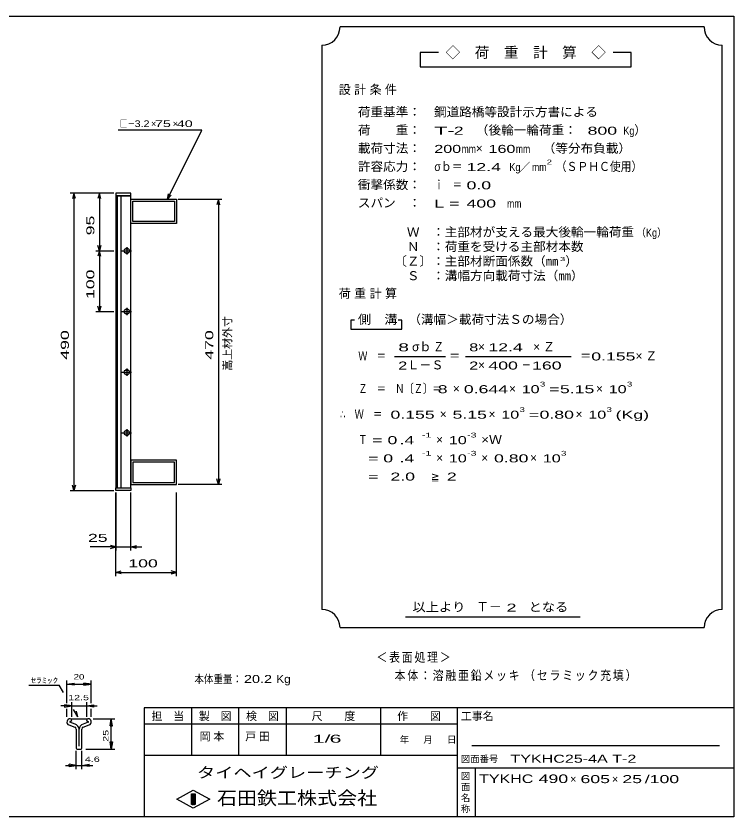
# Model space of a CAD drawing. Units: millimetres, scale not verified. Extents: x -1092 to 1042, y -770 to 629.
# Drawn here: x -142 to 1042, y -691 to 629 of the extents above; entities that cross this region are included whole.
import ezdxf
from ezdxf.enums import TextEntityAlignment as Align

# ---------------------------------------------------------------- set-up
doc = ezdxf.new("R2010")
doc.units = ezdxf.units.MM
doc.header["$LTSCALE"] = 6
for name, color, linetype, lineweight in [('CADPAC_LAYER_0000', 150, 'Continuous', 25), ('CADPAC_LAYER_0016', 3, 'Continuous', 25), ('CADPAC_LAYER_0022', 2, 'Continuous', 25), ('CADPAC_LAYER_0032', 4, 'Continuous', 25)]:
    doc.layers.add(name, color=color, linetype=linetype, lineweight=lineweight)
doc.styles.add('ベクトル', font='')
doc.styles.get('ベクトル').set_extended_font_data('ベクトル')

msp = doc.modelspace()

# ---------------------------------------------------------------- linework, layer by layer
at = {"layer": 'CADPAC_LAYER_0000'}
for p, q in [((-1034.4, 629.1), (1041.6, 629.1)), ((1041.6, 629.1), (1041.6, -690.9)), ((1041.6, -510.9), (69.6, -510.9)), ((69.6, -510.9), (69.6, -690.9)), ((147.6, -510.9), (147.6, -588.9)), ((225.6, -588.9), (225.6, -510.9)), ((303.6, -510.9), (303.6, -588.9)), ((459.6, -588.9), (459.6, -510.9)), ((585.6, -510.9), (585.6, -690.9)), ((585.6, -537.9), (69.6, -537.9)), ((1017.6, -573.9), (609.6, -573.9)), ((69.6, -588.9), (585.6, -588.9)), ((585.6, -609.9), (1041.6, -609.9)), ((615.6, -690.9), (615.6, -609.9)), ((123.6, -661.5), (150.6, -646.5)), ((150.6, -646.5), (177.6, -661.5)), ((147.6, -652.5), (153.6, -652.5)), ((147.6, -670.5), (147.6, -652.5)), ((147.6, -652.5), (148.8, -652.5)), ((148.8, -652.5), (148.8, -670.5)), ((150, -670.5), (150, -652.5)), ((150, -652.5), (151.2, -652.5)), ((151.2, -652.5), (151.2, -670.5)), ((152.4, -670.5), (152.4, -652.5)), ((152.4, -652.5), (153.6, -652.5)), ((153.6, -652.5), (153.6, -670.5)), ((153.6, -652.5), (153.6, -670.5)), ((150.6, -676.5), (123.6, -661.5)), ((153.6, -670.5), (147.6, -670.5)), ((148.8, -670.5), (150, -670.5)), ((177.6, -661.5), (150.6, -676.5)), ((151.2, -670.5), (152.4, -670.5)), ((1041.6, -690.9), (-1034.4, -690.9))]:
    msp.add_line(p, q, dxfattribs=at)
at = {"layer": 'CADPAC_LAYER_0016'}
for p, q in [((47.9, 337.1), (22.9, 337.1)), ((22.9, 337.1), (22.9, 332.6)), ((22.9, 332.6), (47.9, 332.6)), ((22.9, 332.6), (22.9, -148.4)), ((47.9, 332.6), (22.9, 332.6)), ((24.9, 332.6), (24.9, -148.4)), ((31.9, -148.4), (31.9, 332.6)), ((47.9, 332.6), (47.9, 337.1)), ((47.9, -148.4), (47.9, 332.6)), ((47.9, 327.1), (122.9, 327.1)), ((47.9, 287.1), (47.9, 327.1)), ((51.1, 323.9), (119.7, 323.9)), ((51.1, 290.3), (51.1, 323.9)), ((119.7, 323.9), (119.7, 290.3)), ((122.9, 327.1), (122.9, 287.1)), ((122.9, 287.1), (47.9, 287.1)), ((119.7, 290.3), (51.1, 290.3)), ((32.9, 242.1), (48.9, 242.1)), ((42.9, 245.1), (38.9, 245.1)), ((38.9, 239.1), (42.9, 239.1)), ((40.9, 248.1), (40.9, 236.1)), ((40.9, 148.1), (40.9, 136.1)), ((32.9, 142.1), (48.9, 142.1)), ((42.9, 145.1), (38.9, 145.1)), ((38.9, 139.1), (42.9, 139.1)), ((32.9, 42.1), (48.9, 42.1)), ((42.9, 45.1), (38.9, 45.1)), ((40.9, 48.1), (40.9, 36.1)), ((38.9, 39.1), (42.9, 39.1)), ((40.9, -51.9), (40.9, -63.9)), ((32.9, -57.9), (48.9, -57.9)), ((42.9, -54.9), (38.9, -54.9)), ((38.9, -60.9), (42.9, -60.9)), ((122.9, -102.9), (47.9, -102.9)), ((47.9, -102.9), (47.9, -142.9)), ((122.9, -142.9), (122.9, -102.9)), ((119.7, -106.1), (51.1, -106.1)), ((51.1, -106.1), (51.1, -139.7)), ((119.7, -139.7), (119.7, -106.1)), ((47.9, -142.9), (122.9, -142.9)), ((51.1, -139.7), (119.7, -139.7)), ((22.9, -148.4), (47.9, -148.4)), ((22.9, -152.9), (22.9, -148.4)), ((22.9, -148.4), (47.9, -148.4)), ((47.9, -152.9), (22.9, -152.9)), ((47.9, -148.4), (47.9, -152.9))]:
    msp.add_line(p, q, dxfattribs=at)
for centre, radius, start, end in [((38.9, 242.1), 3, 90, 270), ((40.9, 242.1), 4, 46.6, 133.4), ((40.9, 242.1), 4, 226.6, 313.4), ((42.9, 242.1), 3, 270, 90), ((40.9, 142.1), 4, 46.6, 133.4), ((38.9, 142.1), 3, 90, 270), ((40.9, 142.1), 4, 226.6, 313.4), ((42.9, 142.1), 3, 270, 90), ((38.9, 42.1), 3, 90, 270), ((40.9, 42.1), 4, 46.6, 133.4), ((42.9, 42.1), 3, 270, 90), ((40.9, 42.1), 4, 226.6, 313.4), ((38.9, -57.9), 3, 90, 270), ((40.9, -57.9), 4, 46.6, 133.4), ((40.9, -57.9), 4, 226.6, 313.4), ((42.9, -57.9), 3, 270, 90)]:
    msp.add_arc(centre, radius, start, end, dxfattribs=at)
at = {"layer": 'CADPAC_LAYER_0022', "color": 4}
for p, q in [((992.4, 611.1), (392.4, 611.1)), ((362.4, 581.1), (362.4, -348.9)), ((1022.4, -348.9), (1022.4, 581.1)), ((554.4, 569.1), (524.4, 569.1)), ((524.4, 569.1), (524.4, 545.1)), ((872.4, 569.1), (842.4, 569.1)), ((872.4, 545.1), (872.4, 569.1)), ((524.4, 545.1), (872.4, 545.1)), ((164.9, 441.1), (26.9, 441.1)), ((107.9, 327.1), (164.9, 441.1)), ((19.9, 337.1), (-52.1, 337.1)), ((-46.1, 337.1), (-48.5, 328.1)), ((-43.7, 328.1), (-46.1, 337.1)), ((-46.1, 337.1), (-46.1, -152.9)), ((19.9, 337.1), (-10.1, 337.1)), ((-4.1, 337.1), (-6.5, 328.1)), ((-1.7, 328.1), (-4.1, 337.1)), ((-4.1, 337.1), (-4.1, 242.1)), ((107.9, 327.1), (109.7, 335.86)), ((107.9, 327.1), (113.9, 333.7)), ((125.9, 327.1), (197.9, 327.1)), ((191.9, 327.1), (189.5, 318.1)), ((194.3, 318.1), (191.9, 327.1)), ((191.9, 327.1), (191.9, -142.9)), ((-4.1, 242.1), (-6.5, 251.1)), ((-1.7, 251.1), (-4.1, 242.1)), ((-10.1, 242.1), (19.9, 242.1)), ((-4.1, 242.1), (-6.5, 233.1)), ((-1.7, 233.1), (-4.1, 242.1)), ((-4.1, 242.1), (-4.1, 142.1)), ((-4.1, 142.1), (-6.5, 151.1)), ((-1.7, 151.1), (-4.1, 142.1)), ((-10.1, 142.1), (19.9, 142.1)), ((416.4, 128.1), (410.4, 128.1)), ((410.4, 128.1), (410.4, 113.1)), ((494.4, 128.1), (488.4, 128.1)), ((494.4, 113.1), (494.4, 128.1)), ((410.4, 113.1), (494.4, 113.1)), ((482.4, 68.1), (566.4, 68.1)), ((599.4, 68.1), (773.4, 68.1)), ((-46.1, -152.9), (-48.5, -143.9)), ((-43.7, -143.9), (-46.1, -152.9)), ((197.9, -142.9), (125.9, -142.9)), ((191.9, -142.9), (189.5, -133.9)), ((194.3, -133.9), (191.9, -142.9)), ((-52.1, -152.9), (19.9, -152.9)), ((22.9, -155.9), (22.9, -251.9)), ((22.9, -293.9), (22.9, -155.9)), ((47.9, -251.9), (47.9, -155.9)), ((122.9, -293.9), (122.9, -155.9)), ((22.9, -245.9), (-19.1, -245.9)), ((22.9, -245.9), (13.9, -243.5)), ((13.9, -248.3), (22.9, -245.9)), ((22.9, -245.9), (47.9, -245.9)), ((47.9, -245.9), (56.9, -243.5)), ((56.9, -248.3), (47.9, -245.9)), ((47.9, -245.9), (65.9, -245.9)), ((22.9, -287.9), (31.9, -285.5)), ((31.9, -290.3), (22.9, -287.9)), ((22.9, -287.9), (122.9, -287.9)), ((122.9, -287.9), (113.9, -285.5)), ((113.9, -290.3), (122.9, -287.9)), ((500.4, -360.9), (788.4, -360.9)), ((392.4, -378.9), (992.4, -378.9))]:
    msp.add_line(p, q, dxfattribs=at)
for centre, start, end in [((362.4, 611.1), 270, 0), ((1022.4, 611.1), 180, 270), ((362.4, -378.9), 0, 90), ((1022.4, -378.9), 90, 180)]:
    msp.add_arc(centre, 30, start, end, dxfattribs=at)
at = {"layer": 'CADPAC_LAYER_0032'}
for p, q in [((-120.2, -473.7), (-70.2, -473.7)), ((-63.2, -485.7), (-70.2, -473.7)), ((-57.6, -503.1), (-57.6, -465.9)), ((-57.6, -471.9), (-45.6, -470.1)), ((-45.6, -473.7), (-57.6, -471.9)), ((-57.6, -471.9), (-17.6, -471.9)), ((-45.6, -473.7), (-45.6, -470.1)), ((-17.6, -471.9), (-29.6, -470.1)), ((-29.6, -473.7), (-29.6, -470.1)), ((-29.6, -473.7), (-17.6, -471.9)), ((-17.6, -503.1), (-17.6, -465.9)), ((-49.6, -507.9), (-67.6, -507.9)), ((-49.6, -507.9), (-61.6, -506.1)), ((-61.6, -506.1), (-61.6, -509.7)), ((-61.6, -509.7), (-49.6, -507.9)), ((-57.6, -525.9), (-57.6, -512.7)), ((-49.6, -525.9), (-49.6, -501.9)), ((-49.6, -507.9), (-25.6, -507.9)), ((-39.6, -525.9), (-46.6, -513.9)), ((-25.6, -501.9), (-25.6, -525.9)), ((-25.6, -507.9), (-13.6, -506.1)), ((-13.6, -509.7), (-25.6, -507.9)), ((-25.6, -507.9), (-7.6, -507.9)), ((-17.6, -525.9), (-17.6, -512.7)), ((-13.6, -506.1), (-13.6, -509.7)), ((-39.6, -525.9), (-41.8, -516.5)), ((-54.358, -539.259), (-44.618, -542.679)), ((-44.198, -537.956), (-52.838, -534.916)), ((-52.52, -533.525), (-49.64, -532.125)), ((-51.42, -528.9), (-23.32, -528.9)), ((-49.64, -532.125), (-49.64, -531.665)), ((-22.403, -534.916), (-31.043, -537.956)), ((-30.624, -542.679), (-20.884, -539.259)), ((-25.601, -531.665), (-25.601, -532.125)), ((-25.601, -532.125), (-22.721, -533.525)), ((-14.6, -528.9), (21.4, -528.9)), ((13.6, -540.9), (15.4, -528.9)), ((13.6, -540.9), (17.2, -540.9)), ((17.2, -540.9), (15.4, -528.9)), ((15.4, -578.9), (15.4, -528.9)), ((-42.221, -546.083), (-42.221, -577.523)), ((-37.6, -574.32), (-37.6, -546.18)), ((-33.021, -577.523), (-33.021, -546.083)), ((15.4, -578.9), (13.6, -566.9)), ((13.6, -566.9), (17.2, -566.9)), ((17.2, -566.9), (15.4, -578.9)), ((-40.821, -578.923), (-34.421, -578.923)), ((-26.6, -578.9), (21.4, -578.9)), ((-42.2, -611.9), (-42.2, -581.9)), ((-33, -611.9), (-33, -581.9)), ((-60.2, -605.9), (-42.2, -605.9)), ((-42.2, -605.9), (-54.2, -604.1)), ((-54.2, -607.7), (-54.2, -604.1)), ((-54.2, -607.7), (-42.2, -605.9)), ((-42.2, -605.9), (-33, -605.9)), ((-33, -605.9), (-21, -604.1)), ((-21, -607.7), (-33, -605.9)), ((-33, -605.9), (-15, -605.9)), ((-21, -607.7), (-21, -604.1))]:
    msp.add_line(p, q, dxfattribs=at)
for centre, radius, start, end in [((-52.22, -534.3), 5.4, 90.98, 246.68), ((-52.189, -534.333), 0.88, 111.91, 222.33), ((-52.537, -531.792), 2.9, 2.5, 85.55), ((-46.78, -546.787), 9.2, 3.78, 73.7), ((-28.461, -546.787), 9.2, 106.3, 176.22), ((-22.704, -531.792), 2.9, 94.45, 177.5), ((-23.021, -534.3), 5.4, 293.32, 89.02002), ((-23.052, -534.333), 0.88, 317.67, 68.08999), ((-45.818, -546.079), 3.6, 0, 70.58), ((-29.424, -546.079), 3.6, 109.42, 180), ((-40.821, -577.523), 1.4, 180, 270), ((-34.421, -577.523), 1.4, 270, 0)]:
    msp.add_arc(centre, radius, start, end, dxfattribs=at)

# ---------------------------------------------------------------- texts
at = {"layer": 'CADPAC_LAYER_0000', "style": 'ベクトル'}
for s, height, p in [('担\u3000当', 13.2, (81.6, -524.7)), ('製\u3000図', 13.2, (159.6, -524.7)), ('検\u3000図', 13.2, (237.6, -524.7)), ('尺\u3000\u3000度', 13.2, (345.6, -524.7)), ('作\u3000\u3000図', 13.2, (486.6, -524.7)), ('工事名', 13.2, (591.6, -524.7)), ('年', 11, (490.8, -563.4)), ('月', 11, (529.8, -563.4)), ('日', 11, (568.8, -563.4)), ('図面番号', 11, (591.6, -595.2)), ('図', 11, (591.6, -623.4)), ('面', 11, (591.6, -641.4)), ('名', 11, (591.6, -659.4)), ('称', 11, (591.6, -677.4))]:
    msp.add_text(s, height=height, dxfattribs=at).set_placement(p, align=Align.MIDDLE_LEFT)
at = {"layer": 'CADPAC_LAYER_0000', "color": 222, "style": 'ベクトル'}
for s, height, width, p in [('タイヘイグレーチング', 17.6, 1.25, (156.6, -617.7)), ('石田鉄工株式会社', 21.99, 1.1, (189.6, -659.7))]:
    msp.add_text(s, height=height, dxfattribs=dict(at, width=width)).set_placement(p, align=Align.MIDDLE_LEFT)
at = {"layer": 'CADPAC_LAYER_0022', "style": 'ベクトル'}
for s, height, p in [('◇\u3000荷\u3000重\u3000計\u3000算\u3000◇', 17.6, (566.4, 569.1)), ('×', 11, (80.9, 451.6)), ('×', 11, (116.9, 451.6)), ('）', 14.52, (877.2, 441)), ('×', 14.52, (616.2, 411)), ('／', 13.2, (687.9, 380.1)), ('）', 14.52, (763.8, 225)), ('σｂ', 14.52, (511.2, 84)), ('×', 14.52, (619.8, 84)), ('Ｌ－Ｓ', 14.52, (503.4, 54)), ('×', 14.52, (619.8, 54)), ('×', 14.52, (578.4, 15)), ('×', 14.52, (670.8, 15)), ('×', 14.52, (814.2, 15)), ('×', 14.52, (556.8, -27)), ('×', 14.52, (637.2, -27)), ('×', 14.52, (780.6, -27)), ('×', 14.52, (550.8, -69)), ('×', 14.52, (550.8, -99)), ('×', 14.52, (625.2, -99)), ('×', 14.52, (705.6, -99)), ('≧', 13.2, (542.4, -129.9)), ('Ｔ－', 15.4, (616.8, -344.4)), ('×', 13.2, (771.6, -628.5)), ('×', 13.2, (840.6, -628.5))]:
    msp.add_text(s, height=height, dxfattribs=at).set_placement(p, align=Align.MIDDLE_LEFT)
for s, height, width, p in [('荷重基準：\u3000', 14.52, 1.05, (421.8, 471)), ('鋼道路橋等設計示方書による', 14.52, 1.05, (547.2, 471)), ('□－', 11, 0.8, (29.9, 451.6)), ('3.2', 11, 1.2, (53.9, 451.6)), (' 75 ', 11, 1.6, (80.9, 451.6)), (' 40 ', 11, 1.6, (116.9, 451.6)), ('荷\u3000\u3000重：\u3000', 14.52, 1.05, (421.8, 441)), ('（後輪一輪荷重：', 14.52, 1.05, (616.2, 441)), ('T-', 13.2, 2, (547.8, 440.1)), (' 2 ', 13.2, 1.65, (571.8, 440.1)), ('  800', 13.2, 1.65, (784.2, 440.1)), ('Kg', 13.2, 0.85, (859.2, 440.1)), ('載荷寸法：\u3000', 14.52, 1.05, (421.8, 411)), ('200', 13.2, 1.5, (547.8, 410.1)), ('mm', 13.2, 0.8, (592.8, 410.1)), ('160', 13.2, 1.5, (637.2, 410.1)), ('mm', 13.2, 0.8, (682.2, 410.1)), ('\u3000（等分布負載）', 14.52, 1.05, (705.6, 411)), ('許容応力：\u3000', 14.52, 1.05, (421.8, 381)), ('σｂ＝', 14.52, 0.9, (547.8, 381)), (' 12.4', 13.2, 1.65, (592.8, 380.1)), ('Kg', 13.2, 0.85, (671.4, 380.1)), ('mm', 13.2, 0.8, (708.9, 380.1)), ('2', 7.918, 1.5, (732.9, 388.5)), ('（ＳＰＨＣ使用）', 14.52, 0.9, (747.9, 381)), ('衝撃係数：\u3000', 14.52, 1.05, (421.8, 351)), ('ｉ\u3000＝', 14.52, 0.75, (547.8, 351)), (' 0.0', 13.2, 1.65, (592.8, 350.1)), ('スパン\u3000：\u3000', 14.52, 1.05, (421.8, 321)), ('L =', 13.2, 1.65, (547.8, 320.1)), (' 400 ', 13.2, 1.65, (592.8, 320.1)), ('mm', 13.2, 0.8, (667.8, 320.1)), ('\u3000Ｗ\u3000：主部材が支える最大後輪一輪荷重', 14.52, 1.05, (481.8, 273)), ('（Kg）', 13.2, 0.85, (880.8, 272.1)), ('\u3000Ｎ\u3000：荷重を受ける主部材本数', 14.52, 1.05, (481.8, 249)), ('〔Ｚ〕：主部材断面係数（㎜', 14.52, 1.05, (481.8, 225)), ('3', 6.598, 1.8, (754.8, 228.6)), ('\u3000Ｓ\u3000：溝幅方向載荷寸法（㎜）', 14.52, 1.05, (481.8, 201)), ('側\u3000溝', 14.52, 1.1, (421.8, 129)), ('\u3000（溝幅＞載荷寸法Ｓの場合）', 14.52, 1.05, (484.2, 129)), ('8', 13.2, 1.8, (488.4, 83.1)), ('Ｚ', 14.52, 0.9, (546, 84)), ('8', 13.2, 1.5, (605.4, 83.1)), (' 12.4 ', 13.2, 1.65, (628.8, 83.1)), ('Ｗ\u3000＝', 14.52, 0.75, (422.4, 69)), ('＝', 14.52, 0.9, (572.4, 69)), ('＝', 14.52, 0.9, (788.4, 69)), ('0.155', 13.2, 1.65, (806.4, 68.1)), ('2', 13.2, 1.5, (488.4, 53.1)), ('2', 13.2, 1.5, (605.4, 53.1)), (' 400 ', 13.2, 1.65, (628.8, 53.1)), ('－', 14.52, 0.75, (691.8, 54)), (' 160 ', 13.2, 1.65, (700.8, 53.1)), ('3', 7.918, 1.5, (721.8, 22.5)), ('3', 7.918, 1.5, (865.2, 22.5)), ('Ｚ\u3000＝\u3000Ｎ〔Ｚ〕＝', 14.52, 0.75, (422.4, 15)), (' 8 ', 13.2, 1.65, (545.4, 14.1)), ('0.644', 13.2, 1.65, (596.4, 14.1)), ('10', 13.2, 1.5, (691.8, 14.1)), ('=', 13.2, 1.7, (736.8, 14.1)), ('5.15', 13.2, 1.65, (754.8, 14.1)), ('10', 13.2, 1.5, (835.2, 14.1)), ('∴\u3000Ｗ\u3000＝', 14.52, 0.75, (392.4, -27)), (' 0.155', 13.2, 1.65, (467.4, -27.9)), ('5.15', 13.2, 1.65, (577.8, -27.9)), ('10', 13.2, 1.5, (658.2, -27.9)), ('3', 7.918, 1.5, (688.2, -19.5)), ('=', 13.2, 1.7, (703.2, -27.9)), ('0.80', 13.2, 1.65, (721.2, -27.9)), ('10', 13.2, 1.5, (801.6, -27.9)), ('3', 7.918, 1.5, (831.6, -19.5)), ('(Kg)', 13.2, 1.65, (846.6, -27.9)), ('Ｔ', 14.52, 0.75, (422.4, -69)), (' = 0', 13.2, 1.65, (437.4, -69.9)), (' .4 ', 13.2, 1.65, (482.4, -69.9)), ('-1', 7.918, 1.65, (527.4, -61.5)), ('10', 13.2, 1.5, (571.8, -69.9)), ('-3', 7.918, 1.65, (601.8, -61.5)), ('×Ｗ', 14.52, 1.1, (625.2, -69)), ('-1', 7.918, 1.65, (527.4, -91.5)), ('-3', 7.918, 1.65, (601.8, -91.5)), ('3', 7.918, 1.5, (756.6, -91.5)), ('  = 0', 13.2, 1.65, (422.4, -99.9)), (' .4 ', 13.2, 1.65, (482.4, -99.9)), ('10', 13.2, 1.5, (571.8, -99.9)), ('0.80', 13.2, 1.65, (646.2, -99.9)), ('10', 13.2, 1.5, (726.6, -99.9)), ('  =', 13.2, 1.65, (422.4, -129.9)), (' 2.0', 13.2, 1.65, (467.4, -129.9)), (' 2 ', 13.2, 1.65, (560.4, -129.9)), (' 25 ', 13.2, 1.65, (-31.1, -230.9)), (' 100 ', 13.2, 1.65, (35.4, -272.9)), ('以上より\u3000', 14.52, 1.1, (511.8, -345)), (' 2 ', 13.2, 1.65, (658.8, -345.9)), ('となる', 14.52, 1.1, (703.2, -345)), ('本体重量：', 13.2, 0.85, (152.4, -463.5)), (' 20.2', 13.2, 1.35, (227.4, -463.5)), ('Kg', 13.2, 1.1, (287.4, -463.5)), ('1/', 13.2, 2, (347.4, -561.9)), (' 6 ', 13.2, 2, (365.4, -561.9)), ('TYKHC25-4A T-2', 13.2, 1.5, (673.2, -594.9)), ('TYKHC', 14.08, 1.4, (621.6, -627.9)), (' 490 ', 14.08, 1.55, (711.6, -627.9)), (' 605 ', 13.2, 1.65, (780.6, -628.5)), (' 25 ', 13.2, 1.65, (849.6, -628.5)), ('/', 13.2, 1.65, (894.6, -628.5)), (' 100 ', 13.2, 1.65, (894.6, -628.5))]:
    msp.add_text(s, height=height, dxfattribs=dict(at, width=width)).set_placement(p, align=Align.MIDDLE_LEFT)
at = {"layer": 'CADPAC_LAYER_0022', "style": 'ベクトル', "width": 1.65}
for s, p in [(' 95 ', (-19.1, 259.6)), (' 100 ', (-19.1, 154.6)), (' 490 ', (-61.1, 54.6)), (' 470 ', (176.9, 54.6))]:
    msp.add_text(s, height=13.2, rotation=90, dxfattribs=at).set_placement(p, align=Align.MIDDLE_LEFT)
at = {"layer": 'CADPAC_LAYER_0022', "style": 'ベクトル'}
msp.add_text('嵩上材外寸', height=13.2, rotation=90, dxfattribs=at).set_placement((206.9, 44.6), align=Align.MIDDLE_LEFT)
at = {"layer": 'CADPAC_LAYER_0022', "attachment_point": 4, "style": 'ベクトル'}
for s, insert, char_height in [('\\T1.28;設計条件', (390.3, 507), 14.52), ('\\T1.28;荷重計算', (390.3, 171), 14.52), ('\\T1.42;×Ｚ', (710.7, 84), 14.52), ('\\T1.42;×Ｚ', (879.3, 69), 14.52), ('\\T1.17;\\W0.85;＜表面処理＞', (452.4, -428.4), 15.4), ('\\T1.17;\\W0.85;本体：溶融亜鉛メッキ', (482.4, -458.4), 15.4), ('\\T1.17;\\W0.85;（セラミック充填）', (695.9, -458.4), 15.4), ('\\T1.25;岡本\u3000', (161.1, -558.9), 13.2), ('\\T1.25;戸田\u3000', (236.1, -558.9), 13.2)]:
    msp.add_mtext(s, dxfattribs=dict(at, insert=insert, char_height=char_height))
at = {"layer": 'CADPAC_LAYER_0032', "color": 2, "style": 'ベクトル'}
for s, width, p in [('ｾﾗﾐｯｸ', 1.5, (-117.2, -465.9)), ('20', 1.35, (-46.6, -459.9)), ('12.5', 1.5, (-55.6, -494.1)), (' 4.6 ', 1.5, (-33, -595.7))]:
    msp.add_text(s, height=8.798, dxfattribs=dict(at, width=width)).set_placement(p, align=Align.MIDDLE_LEFT)
at = {"layer": 'CADPAC_LAYER_0032', "color": 2, "style": 'ベクトル', "width": 1.5}
msp.add_text(' 25 ', height=8.798, rotation=90, dxfattribs=at).set_placement((6.4, -571.9), align=Align.MIDDLE_LEFT)

doc.saveas('drawing.dxf')
